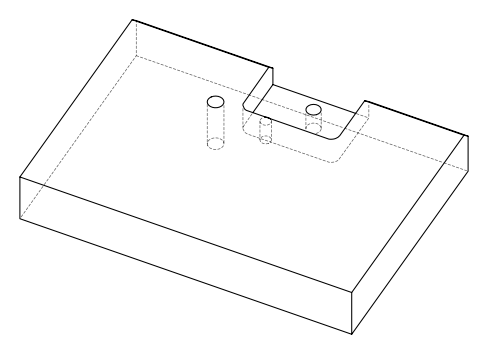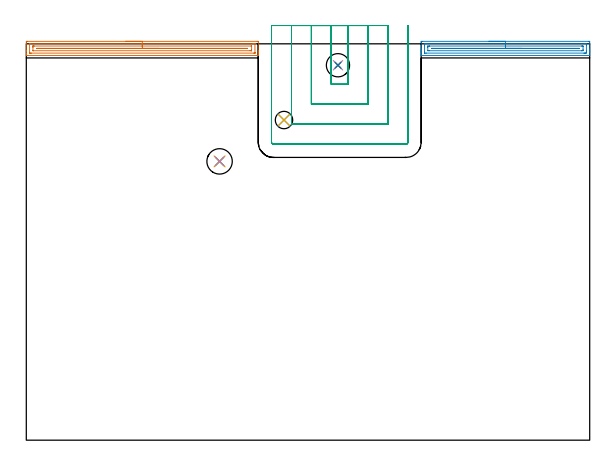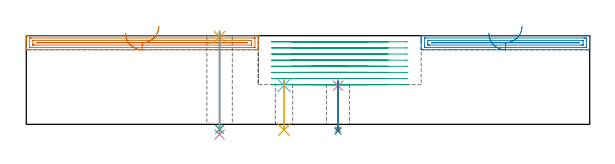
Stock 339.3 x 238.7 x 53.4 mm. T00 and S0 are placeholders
(PLAN: 11 operations, 7 tool changes, 23.6 min)
(1 AREA_MILL | FG_CHAMFER_SURFACE | UGT0205_001 | 4.61 min | 5239 mm3)
(2 AREA_MILL_1 | FG_CHAMFER_SURFACE_1 | UGT0205_001 | 3.39 min | 3855 mm3)
(3 MILL_SLOT | SLOT_PARTIAL_RECTANGULAR | UGT0201_008 | Follow Part, ap 4, ae 75% | 14.62 min | 196544 mm3)
(4 SPOT_DRILL | STEP1HOLE | NXT0321_9005460120000 | 0.04 min | 20 mm3)
(5 SPOT_DRILL_1 | STEP1HOLE_1 | NXT0321_9005460120000 | 0.03 min | 5 mm3)
(6 SPOT_DRILL_2 | STEP1HOLE_2 | NXT0321_9005460120000 | 0.03 min | 1 mm3)
(7 DRILL_THROUGH_HOLE_INTO_CENTER | STEP1HOLE | NXT0301_055 | 0.12 min | 1308 mm3)
(8 DRILL_TO_ENLARGE_THROUGH_HOLE | STEP1HOLE | NXT0301_104 | 0.13 min | 2356 mm3)
(9 DRILL_THROUGH_HOLE_INTO_CENTER_1 | STEP1HOLE_1 | NXT0301_055 | 0.24 min | 2969 mm3)
(10 DRILL_TO_ENLARGE_THROUGH_HOLE_1 | STEP1HOLE_1 | UGT0301_283 | 0.25 min | 6841 mm3)
(11 DRILL_THROUGH_HOLE_INTO_CENTER_2 | STEP1HOLE_2 | NXT0301_076 | 0.12 min | 2055 mm3)
(TOOL UGT0205_001 | Chamfer Mill 20 x 3 x 45 deg. | D20 FL50 Z2)
(TOOL UGT0201_008 | End Mill 16 mm | D16 FL32 Z4)
(TOOL NXT0321_9005460120000 | NC Spot Drill, 142deg, 12mm, Carbide, Uncoated | D12 PA142 FL30 Z2)
(TOOL NXT0301_055 | Carbide Drill 8.4mm [860.1-0840-042A1-MM 2214] | D8.4 PA140 FL61 Z2)
(TOOL NXT0301_104 | Carbide Drill 14mm [860.1-1400-112A1-MM 2214] | D14 PA140 FL123 Z2)
(TOOL UGT0301_283 | Twist Drill 15.3 mm | D15.3 PA118 FL120 Z2)
(TOOL NXT0301_076 | Carbide Drill 10.5mm [860.1-1050-032A1-MM 2214] | D10.5 PA140 FL55 Z2)
(OP 1 AREA_MILL)
G17 G21 G94 G90
T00 M6
G54
G17 G0 G90 X59.85 Y240.2 S1061 M3
G43 Z63.4 H0
Z54.9
G94 G1 X59.888 Z54.028 F250.
X60.002 Z53.164
X60.191 Z52.312
X60.453 Z51.48
X60.787 Z50.674
X61.19 Z49.9
X61.658 Z49.164
X62.19 Z48.472
X62.779 Z47.829
X63.422 Z47.24
X64.114 Z46.709
X64.85 Z46.24
X65.624 Z45.837
X66.43 Z45.503
X67.262 Z45.241
X68.113 Z45.052
X68.978 Z44.938
X69.85 Z44.9
X139.082
X139.412 Y240.198 Z44.901
X139.69 Y240.193 Z44.904
X139.7 Y239.876 Z45.222
Y234.641 Z50.453
Y234.103 Z50.994
Y233.769 Z51.327
Y233.23 Z51.865
Y232.897 Z52.198
Y232.229 Z52.871
Y231.948 Z53.151
X139.698 Y231.823 Z53.269
X139.69 Y231.702 Z53.388
X139.529 Y231.7 Z53.4
X0.171
X0.01 Y231.702 Z53.388
X0.002 Y231.823 Z53.269
X0. Y231.948 Z53.151
Y232.229 Z52.871
Y232.897 Z52.198
Y234.103 Z50.994
Y234.641 Z50.453
Y239.606 Z45.491
X0.003 Y239.876 Z45.222
X0.01 Y240.193 Z44.904
X0.288 Y240.198 Z44.901
X0.618 Y240.2 Z44.9
X69.85
Y238.786 Z46.314
X136.625
X137.296 Y238.785 Z46.315
X137.521 Y238.783 Z46.317
X137.646 Y238.779 Z46.321
X137.691 Y238.77 Z46.33
X137.693 Y238.745 Z46.355
X137.699 Y238.61 Z46.49
X137.7 Y233.375 Z51.725
X137.696 Y233.243 Z51.857
X137.69 Y233.138 Z51.962
X137.685 Y233.12 Z51.98
X137.672 Y233.118 Z51.982
X137.631 Y233.116 Z51.984
X137.296 Y233.114 Z51.986
X137.073
X3.075
X2.404 Y233.115 Z51.985
X2.179 Y233.117 Z51.983
X2.054 Y233.121 Z51.979
X2.009 Y233.13 Z51.97
X2.007 Y233.155 Z51.945
X2.001 Y233.29 Z51.81
X2. Y238.525 Z46.575
X2.004 Y238.657 Z46.443
X2.01 Y238.762 Z46.338
X2.015 Y238.78 Z46.32
X2.028 Y238.782 Z46.318
X2.069 Y238.784 Z46.316
X2.404 Y238.786 Z46.314
X2.627
X69.85
Y237.372 Z47.728
X135.394 Y237.371 Z47.729
X135.509 Y237.37 Z47.73
X135.624 Y237.366 Z47.734
X135.69 Y237.363 Z47.737
X135.694 Y237.32 Z47.78
X135.697 Y237.259 Z47.841
X135.7 Y237.073 Z48.027
Y235.328 Z49.772
X135.693 Y234.641 Z50.459
X135.69 Y234.549 Z50.551
X135.686 Y234.535 Z50.565
X135.663 Y234.532 Z50.568
X135.623 Y234.53 Z50.57
X135.509 Y234.529 Z50.571
X134.731 Y234.528 Z50.572
X4.306 Y234.529 Z50.571
X4.191 Y234.53 Z50.57
X4.076 Y234.533 Z50.567
X4.01 Y234.536 Z50.564
X4.006 Y234.58 Z50.52
X4.003 Y234.641 Z50.459
X4. Y234.827 Z50.273
Y236.572 Z48.528
X4.007 Y237.259 Z47.841
X4.01 Y237.351 Z47.749
X4.014 Y237.365 Z47.735
X4.037 Y237.368 Z47.732
X4.077 Y237.37 Z47.73
X4.191 Y237.371 Z47.729
X4.968 Y237.372 Z47.728
X69.85
Y235.957 Z49.143
X133.269
X133.283 Y235.956 Z49.144
X133.302 Y235.95 Z49.15
X133.282 Y235.944 Z49.156
X132.39 Y235.943 Z49.157
X6.431
X6.417 Y235.944 Z49.156
X6.328 Y235.949 Z49.151
X6.422 Y235.952 Z49.148
X6.856 Y235.957 Z49.143
X6.871
X69.85
X70.722 Z49.181
X71.586 Z49.295
X72.438 Z49.483
X73.27 Z49.746
X74.076 Z50.08
X74.85 Z50.482
X75.586 Z50.951
X76.278 Z51.482
X76.921 Z52.072
X77.51 Z52.715
X78.041 Z53.407
X78.51 Z54.143
X78.913 Z54.917
X79.247 Z55.722
X79.509 Z56.554
X79.698 Z57.406
X79.812 Z58.271
X79.85 Z59.143
G0 Z63.4
M5
M2
(OP 2 AREA_MILL_1)
G17 G21 G94 G90
T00 M6
G54
G17 G0 G90 X278.55 Y240.2 S1061 M3
G43 Z63.4 H0
Z54.9
G94 G1 X278.588 Z54.028 F250.
X278.702 Z53.164
X278.891 Z52.312
X279.153 Z51.48
X279.487 Z50.674
X279.89 Z49.9
X280.359 Z49.164
X280.89 Z48.472
X281.479 Z47.829
X282.122 Z47.24
X282.814 Z46.708
X283.55 Z46.24
X284.324 Z45.837
X285.13 Z45.503
X285.962 Z45.241
X286.814 Z45.052
X287.678 Z44.938
X288.55 Z44.9
X338.75
X339.077 Y240.197 Z44.901
X339.29 Y240.192 Z44.904
X339.3 Y239.876 Z45.221
Y235.514 Z49.58
Y234.849 Z50.248
Y234.641 Z50.456
Y233.977 Z51.12
Y233.769 Z51.327
Y233.354 Z51.745
Y231.854 Z53.244
X339.298 Y231.776 Z53.317
X339.29 Y231.703 Z53.389
X339.194 Y231.7 Z53.4
X237.906
X237.81 Y231.703 Z53.389
X237.802 Y231.776 Z53.317
X237.8 Y231.854 Z53.244
Y232.44 Z52.659
Y233.354 Z51.745
Y233.769 Z51.327
Y233.977 Z51.12
Y234.641 Z50.456
Y234.849 Z50.248
Y235.514 Z49.58
Y239.543 Z45.553
X237.803 Y239.876 Z45.221
X237.81 Y240.192 Z44.904
X238.023 Y240.197 Z44.901
X238.35 Y240.2 Z44.9
X288.55
Y238.786 Z46.314
X336.306
X336.973 Y238.784 Z46.316
X337.199 Y238.782 Z46.318
X337.274 Y238.779 Z46.321
X337.29 Y238.755 Z46.345
X337.296 Y238.686 Z46.414
X337.299 Y238.131 Z46.969
X337.3 Y237.81 Z47.29
Y234.32 Z50.78
X337.299 Y233.769 Z51.331
X337.297 Y233.451 Z51.649
X337.29 Y233.134 Z51.966
X336.973 Y233.121 Z51.979
X336.748 Y233.118 Z51.982
X336.084 Y233.115 Z51.985
X335.863 Y233.114 Z51.986
X240.794
X240.127 Y233.116 Z51.984
X239.901 Y233.118 Z51.982
X239.827 Y233.121 Z51.979
X239.81 Y233.145 Z51.955
X239.804 Y233.214 Z51.886
X239.801 Y233.769 Z51.331
X239.8 Y234.09 Z51.01
Y237.58 Z47.52
X239.801 Y238.131 Z46.969
X239.803 Y238.449 Z46.651
X239.81 Y238.766 Z46.334
X240.127 Y238.779 Z46.321
X240.352 Y238.782 Z46.318
X241.016 Y238.785 Z46.315
X241.237 Y238.786 Z46.314
X288.55
Y237.372 Z47.728
X334.307 Y237.371 Z47.729
X335.085 Y237.367 Z47.733
X335.196 Y237.364 Z47.736
X335.29 Y237.355 Z47.745
X335.295 Y237.259 Z47.841
X335.299 Y237.158 Z47.942
X335.3 Y235.412 Z49.688
X335.295 Y234.641 Z50.459
X335.293 Y234.546 Z50.554
X335.196 Y234.535 Z50.565
X334.422 Y234.529 Z50.571
X334.307
X242.793
X242.015 Y234.533 Z50.567
X241.904 Y234.535 Z50.565
X241.81 Y234.545 Z50.555
X241.805 Y234.641 Z50.459
X241.802 Y234.742 Z50.358
X241.8 Y236.488 Z48.612
X241.806 Y237.259 Z47.841
X241.807 Y237.354 Z47.746
X241.904 Y237.365 Z47.735
X242.678 Y237.371 Z47.729
X242.793
X288.55 Y237.372 Z47.728
Y235.957 Z49.143
X332.968
X332.982 Y235.955 Z49.145
X332.997 Y235.95 Z49.15
X332.981 Y235.944 Z49.156
X332.967 Y235.943 Z49.157
X332.53
X244.132
X244.118 Y235.944 Z49.156
X244.047 Y235.949 Z49.151
X244.124 Y235.952 Z49.148
X244.555 Y235.957 Z49.143
X244.57
X288.55
X289.422 Z49.181
X290.287 Z49.295
X291.138 Z49.483
X291.97 Z49.746
X292.776 Z50.08
X293.55 Z50.482
X294.286 Z50.951
X294.978 Z51.482
X295.621 Z52.072
X296.21 Z52.715
X296.742 Z53.407
X297.21 Z54.143
X297.613 Z54.916
X297.947 Z55.722
X298.209 Z56.554
X298.398 Z57.406
X298.512 Z58.271
X298.55 Z59.143
G0 Z63.4
M5
M2
(OP 3 MILL_SLOT)
G17 G21 G94 G90
T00 M6
G54
G17 G0 G90 X183.7 Y249.7 S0 M3
G43 Z63.4 H0
Z49.712
G94 G1 Y246.7 F250.
Y214.3 F500.
X193.8
Y246.7
Y249.7 F250.
X171.7
Y246.7
Y202.3 F500.
X205.8
Y246.7
Y249.7 F250.
X159.7
Y246.7
Y190.3 F500.
X217.8
Y246.7
Y249.7 F250.
X147.7
Y246.7
Y179.4 F500.
G3 X148.8 Y178.3 R1.1
G1 X228.7
G3 X229.8 Y179.4 R1.1
G1 Y246.7
Y249.7 F250.
G0 X183.7 Z46.025
G1 Y246.7
Y214.3 F500.
X193.8
Y246.7
Y249.7 F250.
X171.7
Y246.7
Y202.3 F500.
X205.8
Y246.7
Y249.7 F250.
X159.7
Y246.7
Y190.3 F500.
X217.8
Y246.7
Y249.7 F250.
X147.7
Y246.7
Y179.4 F500.
G3 X148.8 Y178.3 R1.1
G1 X228.7
G3 X229.8 Y179.4 R1.1
G1 Y246.7
Y249.7 F250.
G0 X183.7 Z42.337
G1 Y246.7
Y214.3 F500.
X193.8
Y246.7
Y249.7 F250.
X171.7
Y246.7
Y202.3 F500.
X205.8
Y246.7
Y249.7 F250.
X159.7
Y246.7
Y190.3 F500.
X217.8
Y246.7
Y249.7 F250.
X147.7
Y246.7
Y179.4 F500.
G3 X148.8 Y178.3 R1.1
G1 X228.7
G3 X229.8 Y179.4 R1.1
G1 Y246.7
Y249.7 F250.
G0 X183.7 Z38.65
G1 Y246.7
Y214.3 F500.
X193.8
Y246.7
Y249.7 F250.
X171.7
Y246.7
Y202.3 F500.
X205.8
Y246.7
Y249.7 F250.
X159.7
Y246.7
Y190.3 F500.
X217.8
Y246.7
Y249.7 F250.
X147.7
Y246.7
Y179.4 F500.
G3 X148.8 Y178.3 R1.1
G1 X228.7
G3 X229.8 Y179.4 R1.1
G1 Y246.7
Y249.7 F250.
G0 X183.7 Z34.962
G1 Y246.7
Y214.3 F500.
X193.8
Y246.7
Y249.7 F250.
X171.7
Y246.7
Y202.3 F500.
X205.8
Y246.7
Y249.7 F250.
X159.7
Y246.7
Y190.3 F500.
X217.8
Y246.7
Y249.7 F250.
X147.7
Y246.7
Y179.4 F500.
G3 X148.8 Y178.3 R1.1
G1 X228.7
G3 X229.8 Y179.4 R1.1
G1 Y246.7
Y249.7 F250.
G0 X183.7 Z31.275
G1 Y246.7
Y214.3 F500.
X193.8
Y246.7
Y249.7 F250.
X171.7
Y246.7
Y202.3 F500.
X205.8
Y246.7
Y249.7 F250.
X159.7
Y246.7
Y190.3 F500.
X217.8
Y246.7
Y249.7 F250.
X147.7
Y246.7
Y179.4 F500.
G3 X148.8 Y178.3 R1.1
G1 X228.7
G3 X229.8 Y179.4 R1.1
G1 Y246.7
Y249.7 F250.
G0 X183.7 Z27.587
G1 Y246.7
Y214.3 F500.
X193.8
Y246.7
Y249.7 F250.
X171.7
Y246.7
Y202.3 F500.
X205.8
Y246.7
Y249.7 F250.
X159.7
Y246.7
Y190.3 F500.
X217.8
Y246.7
Y249.7 F250.
X147.7
Y246.7
Y179.4 F500.
G3 X148.8 Y178.3 R1.1
G1 X228.7
G3 X229.8 Y179.4 R1.1
G1 Y246.7
Y249.7 F250.
G0 X183.7 Z23.9
G1 Y246.7
Y214.3 F500.
X193.8
Y246.7
Y249.7 F250.
X171.7
Y246.7
Y202.3 F500.
X205.8
Y246.7
Y249.7 F250.
X159.7
Y246.7
Y190.3 F500.
X217.8
Y246.7
Y249.7 F250.
X147.7
Y246.7
Y179.4 F500.
G3 X148.8 Y178.3 R1.1
G1 X228.7
G3 X229.8 Y179.4 R1.1
G1 Y246.7
Y249.7 F250.
G0 Z63.4
M5
M2
(OP 4 SPOT_DRILL)
G17 G21 G94 G90
T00 M6
G54
G17 G0 G90 X187.7 Y225.8 S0 M3
G43 Z63.4 H0
G94 G81 G98 Z23.289 F250. R26.9
G80
M5
M2
(OP 5 SPOT_DRILL_1)
G17 G21 G94 G90
T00 M6
G54
G17 G0 G90 X116.4 Y167.9 S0 M3
G43 Z63.4 H0
G94 G81 G98 Z52.741 F250. R56.4
G80
M5
M2
(OP 6 SPOT_DRILL_2)
G17 G21 G94 G90
T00 M6
G54
G17 G0 G90 X155.2 Y192.8 S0 M3
G43 Z63.4 H0
G94 G81 G98 Z23.448 F250. R26.9
G80
M5
M2
(OP 7 DRILL_THROUGH_HOLE_INTO_CENTER)
G17 G21 G94 G90
T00 M6
G54
G17 G0 G90 X187.7 Y225.8 S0 M3
G43 Z63.4 H1
G94 G73 G98 Z-3.029 F250. Q6.732 R25.9
G80
M5
M2
(OP 8 DRILL_TO_ENLARGE_THROUGH_HOLE)
G17 G21 G94 G90
T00 M6
G54
G17 G0 G90 X187.7 Y225.8 S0 M3
G43 Z63.4 H1
G94 G81 G98 Z-4.048 F250. R25.9
G80
M5
M2
(OP 9 DRILL_THROUGH_HOLE_INTO_CENTER_1)
G17 G21 G94 G90
T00 M6
G54
G17 G0 G90 X116.4 Y167.9 S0 M3
G43 Z63.4 H1
G94 G73 G98 Z-3.029 F250. Q8.061 R55.4
G80
M5
M2
(OP 10 DRILL_TO_ENLARGE_THROUGH_HOLE_1)
G17 G21 G94 G90
T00 M6
G54
G17 G0 G90 X116.4 Y167.9 S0 M3
G43 Z63.4 H0
G94 G73 G98 Z-6.097 F250. Q14.874 R55.4
G80
M5
M2
(OP 11 DRILL_THROUGH_HOLE_INTO_CENTER_2)
G17 G21 G94 G90
T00 M6
G54
G17 G0 G90 X155.2 Y192.8 S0 M3
G43 Z63.4 H1
G94 G81 G98 Z-3.411 F250. R25.9
G80
M5
M2
